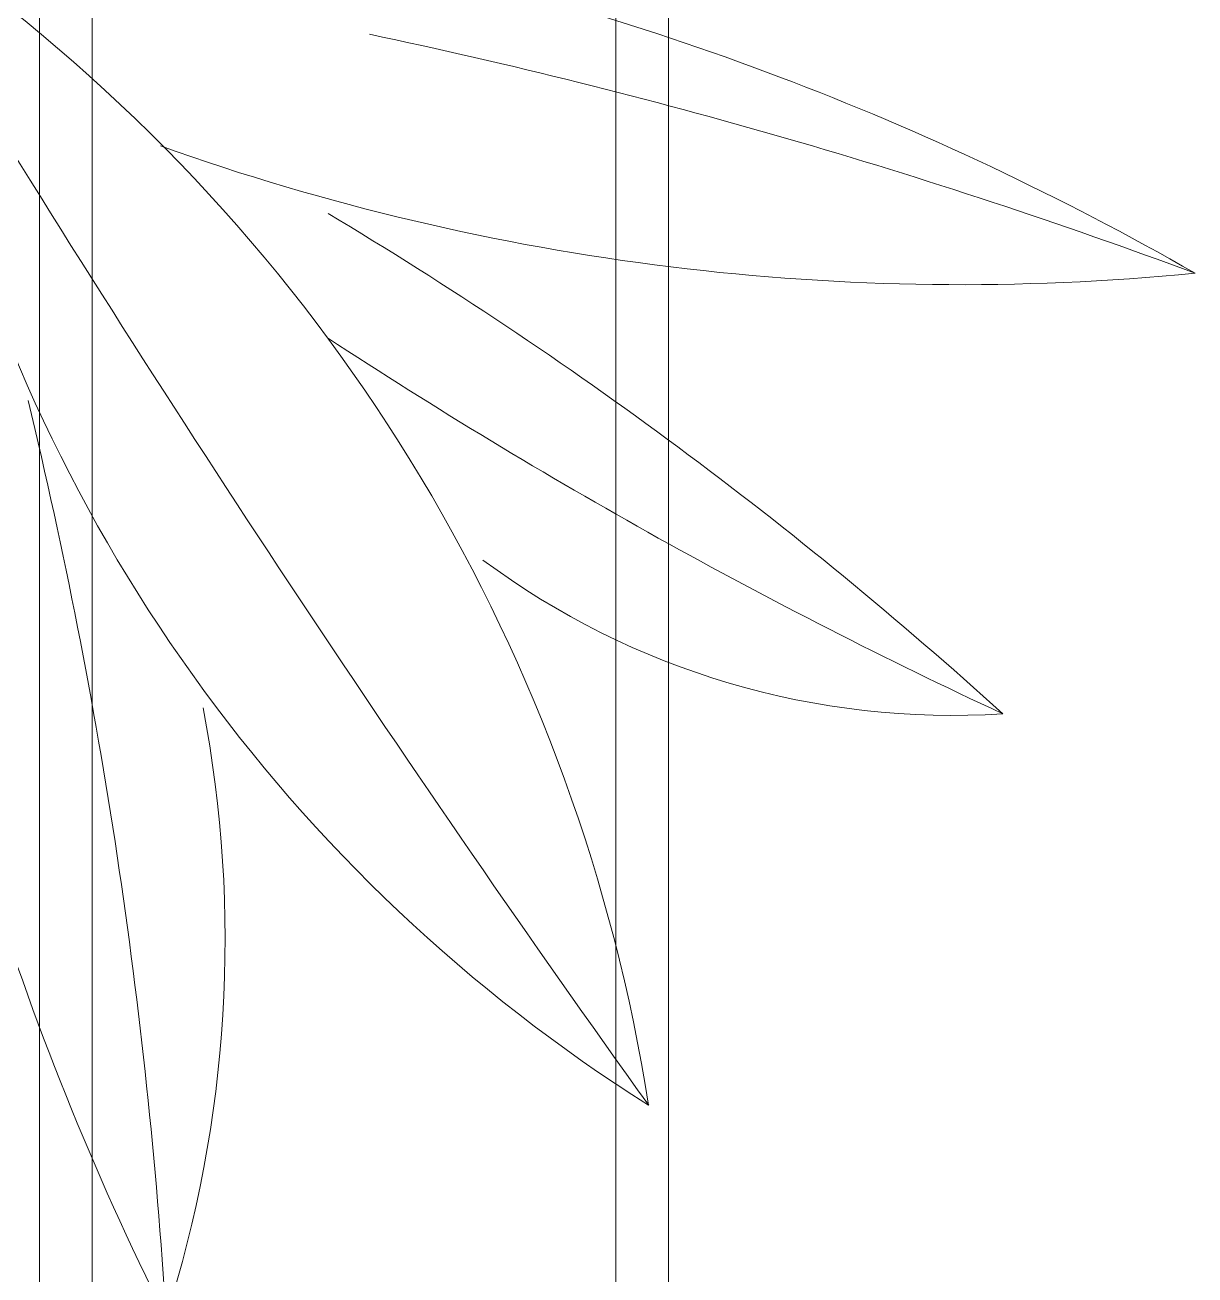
# Model space of a CAD drawing. Header units: millimetres. Extents: x 46079 to 131409, y 40831 to 60403.
# Drawn here: x 119880.6 to 120103.9, y 51857.5 to 52096.1 of the extents above; entities that cross this region are included whole.
import ezdxf

# ---------------------------------------------------------------- set-up
doc = ezdxf.new("R2010")
doc.units = ezdxf.units.MM
for name, color, linetype, lineweight in [('A-WALL', 113, 'Continuous', 18), ('G-IMPT', 8, 'Continuous', 18), ('L-PLNT', 71, 'Continuous', 18)]:
    doc.layers.add(name, color=color, linetype=linetype, lineweight=lineweight)

# ---------------------------------------------------------------- blocks, each defined once
blk = doc.blocks.new('CAY DUA VAN PHAT - CAY DUA VAN PHAT_dwg-2253781-TKCS_BỂ NƯỚC NGẦM - MẶT BẰNG NẮP BỂ')
at = {"layer": 'G-IMPT'}
for centre, radius, start, end in [((-109.01, -621.37), 1134.17, 63.40929, 82.21971), ((-208.71, -123.73), 622.53, 32.2613, 76.62972), ((-3546.81, -5190.94), 6639.96, 54.408023, 58.453572), ((421.34, 867.87), 667.4, 217.05305, 261.06763), ((521.93, 2402.9), 2013.85, 256.40514, 266.49049), ((-904.34, 89.18), 908.72, 354.36811, 19.65628), ((254.56, 841.1), 470.86, 259.1512, 287.8197), ((1370.35, 1164.74), 1623.62, 210.89916, 222.23434), ((-1680.14, -787.22), 2038.89, 24.96732, 33.2653), ((960.91, 550.93), 1107.65, 191.63825, 209.82735), ((2080.78, 773.22), 2219.8, 191.90827, 200.38503), ((-131.34, 92.71), 300.17, 356.3118, 36.6378)]:
    blk.add_arc(centre, radius, start, end, dxfattribs=at)
blk = doc.blocks.new('CAY DUA VAN PHAT - CAY DUA VAN PHAT_dwg-V44-TKCS_BỂ NƯỚC NGẦM - MẶT BẰNG NẮP BỂ')
at = {"layer": 'G-IMPT'}
for centre, radius, start, end in [((-109.01, -621.37), 1134.17, 63.40929, 82.21971), ((-208.71, -123.73), 622.53, 32.2613, 76.62972), ((-3546.81, -5190.94), 6639.96, 54.408023, 58.453572), ((421.34, 867.87), 667.4, 217.05305, 261.06763), ((521.93, 2402.9), 2013.85, 256.40514, 266.49049), ((-904.34, 89.18), 908.72, 354.36811, 19.65628), ((254.56, 841.1), 470.86, 259.1512, 287.8197), ((1370.35, 1164.74), 1623.62, 210.89916, 222.23434), ((-1680.14, -787.22), 2038.89, 24.96732, 33.2653), ((960.91, 550.93), 1107.65, 191.63825, 209.82735), ((2080.78, 773.22), 2219.8, 191.90827, 200.38503), ((-131.34, 92.71), 300.17, 356.3118, 36.6378)]:
    blk.add_arc(centre, radius, start, end, dxfattribs=at)
blk = doc.blocks.new('CAY DUA VAN PHAT - CAY DUA VAN PHAT-V45-TKCS_BỂ NƯỚC NGẦM - MẶT BẰNG NẮP BỂ')
at = {"extrusion": (0, 0, -1), "xscale": 0.5, "yscale": 0.5, "zscale": -0.5, "rotation": 180}
for name in ['CAY DUA VAN PHAT - CAY DUA VAN PHAT_dwg-2253781-TKCS_BỂ NƯỚC NGẦM - MẶT BẰNG NẮP BỂ', 'CAY DUA VAN PHAT - CAY DUA VAN PHAT_dwg-V44-TKCS_BỂ NƯỚC NGẦM - MẶT BẰNG NẮP BỂ']:
    blk.add_blockref(name, (151.82, 370.52), dxfattribs=at)

msp = doc.modelspace()

# ---------------------------------------------------------------- linework, layer by layer
at = {"layer": 'A-WALL'}
for p, q in [((119893.35, 50657.93), (119893.35, 55286.31)), ((119993.35, 55286.31), (119993.35, 50557.93)), ((119883.35, 50667.93), (119883.35, 55276.31)), ((120003.35, 55276.31), (120003.35, 50547.93))]:
    msp.add_line(p, q, dxfattribs=at)

# ---------------------------------------------------------------- block references
at = {"layer": 'L-PLNT', "rotation": 270.0000000000003}
msp.add_blockref('CAY DUA VAN PHAT - CAY DUA VAN PHAT-V45-TKCS_BỂ NƯỚC NGẦM - MẶT BẰNG NẮP BỂ', (119733.35, 51896.94), dxfattribs=at)

doc.saveas('drawing.dxf')
